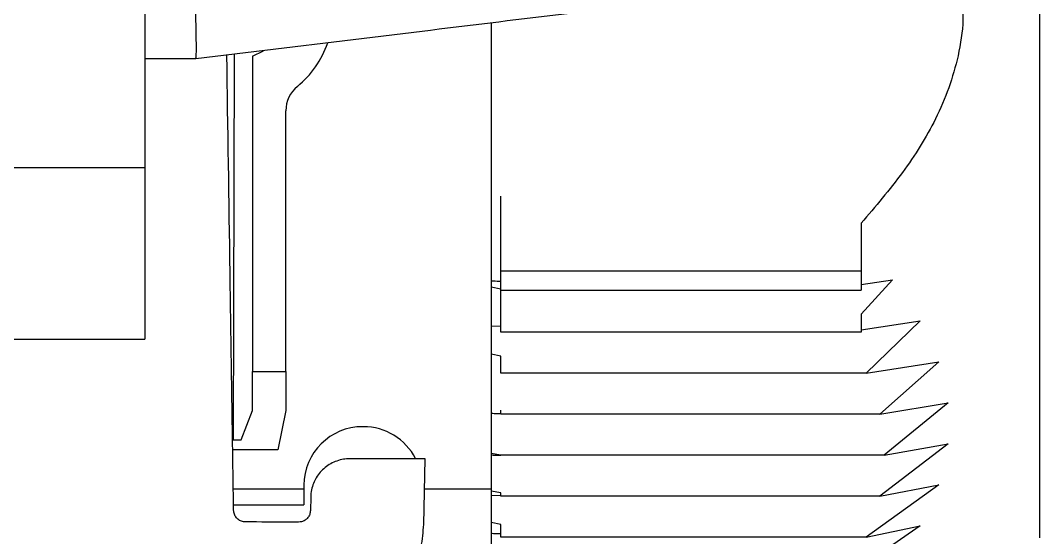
# Model space of a CAD drawing. Extents: x 6 to 134, y 3 to 97.
# Drawn here: x 132.576 to 133.877, y 40.251 to 40.911 of the extents above; entities that cross this region are included whole.
import ezdxf

# ---------------------------------------------------------------- set-up
doc = ezdxf.new("R2010")
doc.units = 0
doc.header["$MEASUREMENT"] = 0
doc.layers.add('OBJECT', color=7, linetype='CONTINUOUS')

msp = doc.modelspace()

# ---------------------------------------------------------------- linework, layer by layer
at = {"layer": 'OBJECT'}
for p, q in [((132.7346, 49.6965), (132.7346, 40.7239)), ((133.8766, 41.0461), (133.8766, 40.2509)), ((133.0884, 40.8974), (132.7997, 40.8623)), ((133.1766, 40.9079), (133.1766, 40.3134)), ((132.8721, 40.8658), (132.886, 40.8728)), ((132.7997, 40.8623), (132.7346, 40.8624)), ((132.7997, 40.8623), (132.7997, 40.8623)), ((132.8477, 40.3759), (132.849, 40.8683)), ((132.8721, 40.8658), (132.8721, 40.4634)), ((132.9146, 40.4634), (132.9146, 40.7962)), ((132.5466, 40.7239), (132.7346, 40.7239)), ((132.7346, 40.7239), (132.7346, 40.5045)), ((133.1891, 40.5913), (133.1891, 40.687)), ((133.6487, 40.6526), (133.6487, 40.5913)), ((133.6487, 40.5913), (133.1891, 40.5913)), ((133.1891, 40.5672), (133.1891, 40.5913)), ((133.6487, 40.5913), (133.6487, 40.5672)), ((133.1891, 40.5685), (133.1766, 40.571)), ((133.689, 40.5803), (133.6487, 40.5365)), ((133.6487, 40.5745), (133.689, 40.5803)), ((133.1891, 40.5672), (133.6487, 40.5672)), ((133.1891, 40.5135), (133.1891, 40.5672)), ((133.6487, 40.5365), (133.6487, 40.5135)), ((133.1766, 40.5216), (133.1891, 40.5211)), ((133.6487, 40.5167), (133.7241, 40.5279)), ((133.7241, 40.5279), (133.6553, 40.4611)), ((133.6487, 40.5135), (133.1891, 40.5135)), ((132.5466, 40.5045), (132.7346, 40.5045)), ((133.1891, 40.4831), (133.1766, 40.4855)), ((133.1891, 40.4611), (133.1891, 40.4831)), ((133.6553, 40.4611), (133.7478, 40.4756)), ((133.7478, 40.4756), (133.6725, 40.4088)), ((132.8721, 40.4634), (132.9146, 40.4634)), ((132.8721, 40.4134), (132.8721, 40.4634)), ((132.9146, 40.4634), (132.9146, 40.4134)), ((133.6553, 40.4611), (133.1891, 40.4611)), ((133.6725, 40.4088), (133.7597, 40.4232)), ((133.7597, 40.4232), (133.6783, 40.3564)), ((132.8575, 40.3759), (132.8721, 40.4134)), ((132.9146, 40.4134), (132.9044, 40.3634)), ((133.1891, 40.4088), (133.1891, 40.4138)), ((133.6725, 40.4088), (133.1891, 40.4088)), ((133.0136, 40.3929), (133.0128, 40.3929)), ((132.8467, 40.3759), (132.8575, 40.3759)), ((132.9044, 40.3634), (132.8469, 40.3634)), ((133.7597, 40.3709), (133.6725, 40.3041)), ((133.6783, 40.3564), (133.7597, 40.3709)), ((133.0906, 40.2681), (133.0923, 40.3517)), ((133.1891, 40.3564), (133.1766, 40.3587)), ((133.6783, 40.3564), (133.1891, 40.3564)), ((132.8476, 40.3134), (132.9376, 40.3134)), ((132.9376, 40.3181), (132.9375, 40.2931)), ((133.0915, 40.3134), (133.1766, 40.3134)), ((133.1766, 40.3134), (133.1766, 39.7723)), ((133.1891, 40.3084), (133.1766, 40.3107)), ((133.7478, 40.3185), (133.6553, 40.2517)), ((133.6725, 40.3041), (133.7478, 40.3185)), ((132.9463, 40.303), (132.9459, 40.2858)), ((133.1766, 40.3057), (133.1891, 40.3051)), ((133.1891, 40.3041), (133.1891, 40.3084)), ((133.6725, 40.3041), (133.1891, 40.3041)), ((132.8475, 40.2933), (132.9375, 40.2931)), ((133.1891, 40.2682), (133.1766, 40.2704)), ((133.1891, 40.2517), (133.1891, 40.2682)), ((133.7241, 40.2662), (133.6487, 40.2143)), ((133.6553, 40.2517), (133.7241, 40.2662)), ((133.6553, 40.2517), (133.1891, 40.2517))]:
    msp.add_line(p, q, dxfattribs=at)
for centre, radius, start, end in [((132.8521, 40.9223), 0.1225, 309.1069, 341.1708), ((132.9546, 40.7962), 0.04, 129.1069, 180), ((133.0126, 40.3179), 0.075, 89.8575, 179.8575), ((133.0135, 40.3179), 0.075, 27.241, 89.8575)]:
    msp.add_arc(centre, radius, start, end, dxfattribs=at)
for points, knots in [([(133.7949, 40.9837), (133.7893, 40.9831), (133.7608, 40.9796), (133.6414, 40.9649), (133.4116, 40.9368), (133.2045, 40.9116), (133.0884, 40.8974)], [0, 0, 0, 0, 0.024148, 0.120739, 0.507103, 1, 1, 1, 1]), ([(133.7639, 40.9799), (133.7675, 40.9719), (133.7826, 40.9382), (133.777, 40.8684), (133.7477, 40.7874), (133.7029, 40.7157), (133.6669, 40.6738), (133.6487, 40.6526)], [0, 0, 0, 0, 0.080219, 0.338031, 0.571269, 0.782597, 1, 1, 1, 1]), ([(132.7997, 40.8623), (132.8, 40.8637), (132.8005, 40.8664), (132.8004, 40.8872), (132.7997, 40.9169), (132.7998, 40.9418), (132.7998, 40.9539)], [0, 0, 0, 0, 0.253584, 0.507165, 0.760847, 1, 1, 1, 1]), ([(132.848, 40.2861), (132.8465, 40.3872), (132.8436, 40.5807), (132.8407, 40.7745), (132.8393, 40.8671)], [0, 0, 0, 0, 0.522347, 1, 1, 1, 1]), ([(133.1766, 40.5792), (133.1775, 40.5791), (133.1815, 40.5788), (133.1858, 40.5788), (133.1891, 40.5788)], [0, 0, 0, 0, 0.232619, 1, 1, 1, 1]), ([(133.1766, 40.4102), (133.1793, 40.41), (133.1833, 40.4097), (133.1876, 40.4097), (133.1891, 40.4097)], [0, 0, 0, 0, 0.6614932, 1, 1, 1, 1]), ([(132.9964, 40.352), (132.9936, 40.3518), (132.9879, 40.3516), (132.9796, 40.3493), (132.9717, 40.3458), (132.9646, 40.3409), (132.9583, 40.3349), (132.9533, 40.3281), (132.9496, 40.3205), (132.947, 40.3121), (132.9465, 40.3061), (132.9463, 40.303)], [0, 0, 0, 0, 0.110395, 0.223926, 0.334344, 0.448119, 0.55578, 0.666776, 0.770924, 0.878206, 1, 1, 1, 1]), ([(133.0923, 40.3517), (133.0798, 40.3518), (133.0478, 40.3518), (133.0159, 40.3519), (132.9964, 40.352)], [0, 0, 0, 0, 0.3905596, 1, 1, 1, 1]), ([(133.1766, 40.3569), (133.1783, 40.3568), (133.1823, 40.3564), (133.1867, 40.3564), (133.1891, 40.3564)], [0, 0, 0, 0, 0.442825, 1, 1, 1, 1]), ([(132.863, 40.2713), (132.8613, 40.2715), (132.8578, 40.2718), (132.8532, 40.2746), (132.8498, 40.2786), (132.8482, 40.2828), (132.8481, 40.2853), (132.848, 40.2861)], [0, 0, 0, 0, 0.226684, 0.453364, 0.679407, 0.90007, 1, 1, 1, 1]), ([(132.9459, 40.2858), (132.9457, 40.2842), (132.9454, 40.2809), (132.9428, 40.2766), (132.9392, 40.2733), (132.935, 40.2714), (132.9321, 40.2712), (132.9309, 40.2711)], [0, 0, 0, 0, 0.207836, 0.415674, 0.624062, 0.837149, 1, 1, 1, 1]), ([(132.9309, 40.2711), (132.9269, 40.2711), (132.9043, 40.2712), (132.8816, 40.2712), (132.863, 40.2713)], [0, 0, 0, 0, 0.177374, 1, 1, 1, 1]), ([(132.9402, 40.1211), (132.9573, 40.1227), (132.9913, 40.126), (133.037, 40.1524), (133.0708, 40.1912), (133.0878, 40.2323), (133.0898, 40.2584), (133.0906, 40.2681)], [0, 0, 0, 0, 0.2231957, 0.4465987, 0.6646419, 0.8761612, 1, 1, 1, 1]), ([(133.1766, 40.257), (133.1776, 40.2569), (133.1814, 40.2565), (133.1858, 40.2565), (133.1891, 40.2564)], [0, 0, 0, 0, 0.255555, 1, 1, 1, 1])]:
    msp.add_open_spline(points, degree=3, knots=knots, dxfattribs=at)

doc.saveas('drawing.dxf')
